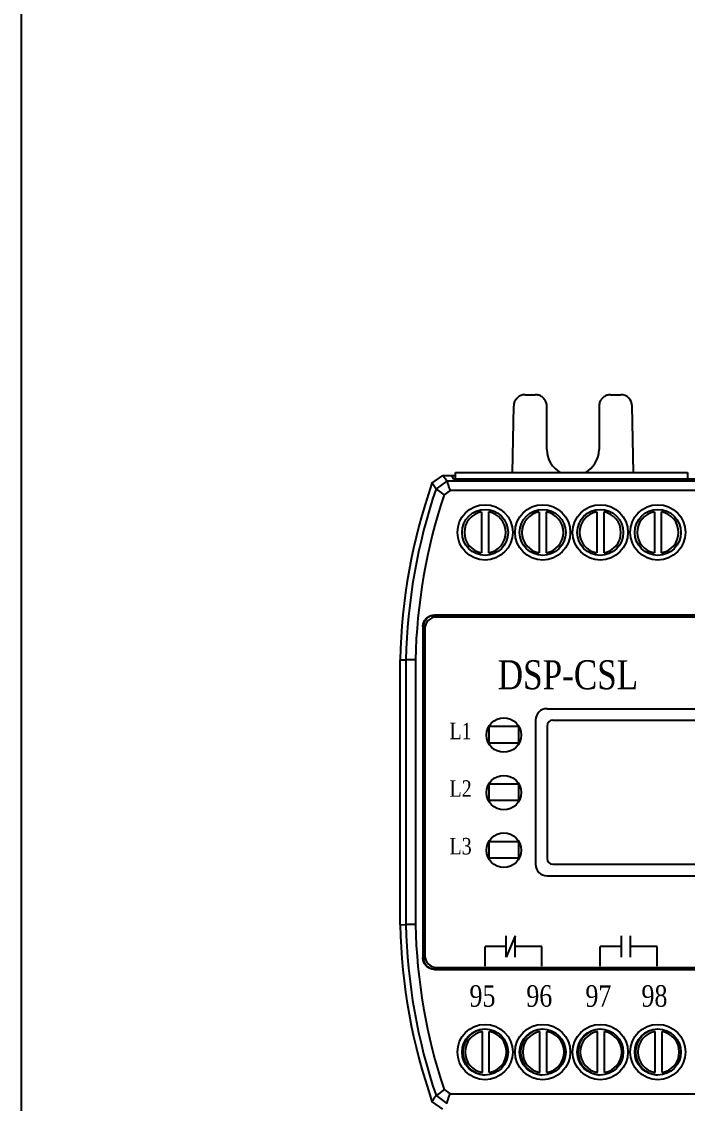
# Model space of a CAD drawing. Header units: millimetres. Extents: x 58 to 898, y 43 to 722.
# Drawn here: x 58 to 115.8, y 243.8 to 337.7 of the extents above; entities that cross this region are included whole.
import ezdxf
from ezdxf.enums import TextEntityAlignment as Align

# ---------------------------------------------------------------- set-up
doc = ezdxf.new("R2010")
doc.units = ezdxf.units.MM
for name, color, linetype in [('02___PRT_ALL_AXES', 7, 'Continuous'), ('03___PRT_ALL_CURVES', 7, 'Continuous'), ('40', 4, 'Continuous'), ('도면층1', 7, 'Continuous')]:
    doc.layers.add(name, color=color, linetype=linetype)
doc.styles.add('SS', font='batang.ttc', dxfattribs={"width": 0.8})

msp = doc.modelspace()

# ---------------------------------------------------------------- linework, layer by layer
at = {"color": 7, "linetype": 'Continuous'}
for p, q in [((101.681, 305.312), (102.558, 305.312)), ((109.093, 305.312), (109.971, 305.312)), ((100.58, 298.562), (100.681, 304.329)), ((103.558, 300.562), (103.558, 304.312)), ((108.093, 304.312), (108.093, 300.562)), ((111.071, 298.562), (110.971, 304.329)), ((95.636, 298.562), (115.761, 298.562)), ((95.636, 297.973), (95.636, 298.562)), ((115.761, 298.562), (115.761, 297.973)), ((93.587, 297.641), (94.531, 298.312)), ((94.885, 297.816), (93.939, 297.138)), ((94.531, 298.312), (95.636, 298.312)), ((166.767, 297.816), (94.885, 297.816)), ((95.277, 298.312), (95.446, 297.973)), ((166.205, 297.973), (95.446, 297.973)), ((95.151, 296.988), (94.638, 296.62)), ((166.501, 296.988), (95.151, 296.988)), ((97.898, 295.137), (97.898, 291.587)), ((98.498, 295.137), (98.498, 291.587)), ((102.898, 295.137), (102.898, 291.587)), ((103.498, 295.137), (103.498, 291.587)), ((107.898, 295.137), (107.898, 291.587)), ((108.498, 295.137), (108.498, 291.587)), ((112.898, 295.137), (112.898, 291.587)), ((113.498, 295.137), (113.498, 291.587)), ((167.85, 286.186), (93.801, 286.186)), ((93.801, 286.186), (93.826, 286.162)), ((167.826, 286.162), (93.826, 286.162)), ((167.676, 286.012), (93.976, 286.012)), ((92.801, 285.187), (92.801, 256.437)), ((92.801, 285.187), (92.826, 285.162)), ((92.826, 285.162), (92.826, 256.462)), ((92.976, 285.012), (92.976, 256.612)), ((90.826, 259.312), (90.826, 282.312)), ((90.826, 282.312), (91.322, 282.307)), ((91.322, 282.307), (91.322, 259.317)), ((92.15, 282.307), (91.322, 282.307)), ((92.15, 282.291), (92.15, 259.333)), ((90.826, 259.312), (91.322, 259.317)), ((92.15, 259.317), (91.322, 259.317)), ((100.029, 256.492), (100.029, 258.361)), ((100.809, 256.492), (100.809, 258.361)), ((110.029, 256.492), (110.029, 258.361)), ((110.809, 256.492), (110.809, 258.361)), ((98.198, 255.728), (98.198, 257.427)), ((103.133, 255.728), (103.133, 257.427)), ((108.198, 255.728), (108.198, 257.427)), ((113.133, 255.728), (113.133, 257.427)), ((92.801, 256.437), (92.826, 256.462)), ((93.801, 255.438), (93.826, 255.462)), ((93.801, 255.438), (167.85, 255.438)), ((93.826, 255.462), (167.826, 255.462)), ((93.976, 255.612), (167.676, 255.612)), ((97.963, 246.487), (97.963, 250.037)), ((98.563, 246.487), (98.563, 250.037)), ((102.963, 246.487), (102.963, 250.037)), ((103.563, 246.487), (103.563, 250.037)), ((107.963, 246.487), (107.963, 250.037)), ((108.563, 246.487), (108.563, 250.037)), ((112.963, 246.487), (112.963, 250.037)), ((113.563, 246.487), (113.563, 250.037)), ((93.939, 244.486), (94.885, 243.808)), ((94.638, 245.003), (95.151, 244.636)), ((95.151, 244.636), (166.501, 244.636)), ((94.531, 243.312), (93.587, 243.983))]:
    msp.add_line(p, q, dxfattribs=at)
for p, q in [((100.809, 258.361), (100.029, 256.492)), ((100.029, 257.427), (98.198, 257.427)), ((103.133, 257.427), (100.809, 257.427)), ((110.029, 257.427), (108.198, 257.427)), ((113.133, 257.427), (110.809, 257.427))]:
    msp.add_line(p, q)
msp.add_lwpolyline([(57.955, 623.708), (897.871, 623.708), (897.871, 42.67), (57.955, 42.67)], close=True)
for centre, radius in [((98.198, 293.362), 2.4), ((103.198, 293.362), 2.4), ((108.198, 293.362), 2.4), ((113.198, 293.362), 2.4), ((98.198, 293.362), 2), ((103.198, 293.362), 2), ((108.198, 293.362), 2), ((113.198, 293.362), 2), ((98.198, 248.262), 2.4), ((98.198, 248.262), 2), ((103.198, 248.262), 2.4), ((103.198, 248.262), 2), ((108.198, 248.262), 2.4), ((108.198, 248.262), 2), ((113.198, 248.262), 2.4), ((113.198, 248.262), 2)]:
    msp.add_circle(centre, radius, dxfattribs=at)
for centre, radius, start, end in [((101.681, 304.312), 1, 90, 179), ((109.971, 304.312), 1, 1, 90), ((105.826, 300.562), 2.267, 180, 242.3898), ((105.826, 300.562), 2.267, 297.6102, 0), ((140.814, 281.22), 50, 160.82791, 178.74912), ((140.814, 281.22), 49.504, 161.24388, 178.74287), ((140.814, 281.22), 48.677, 161.5561, 178.73961), ((98.198, 293.362), 1.8, 99.59407, 260.40593), ((98.198, 293.362), 1.8, 279.59407, 80.40593), ((103.198, 293.362), 1.8, 99.59407, 260.40593), ((103.198, 293.362), 1.8, 279.59407, 80.40593), ((108.198, 293.362), 1.8, 99.59407, 260.40593), ((108.198, 293.362), 1.8, 279.59407, 80.40593), ((113.198, 293.362), 1.8, 99.59407, 260.40593), ((113.198, 293.362), 1.8, 279.59407, 80.40593), ((93.976, 285.012), 1, 90, 180), ((140.814, 260.403), 50, 181.25088, 199.17209), ((140.814, 260.403), 49.504, 181.25713, 198.75612), ((140.814, 260.403), 48.677, 181.26039, 198.4439), ((93.976, 256.612), 1, 180, 270), ((98.263, 248.262), 1.8, 99.59407, 260.40593), ((98.263, 248.262), 1.8, 279.59407, 80.40593), ((103.263, 248.262), 1.8, 99.59407, 260.40593), ((103.263, 248.262), 1.8, 279.59407, 80.40593), ((108.263, 248.262), 1.8, 99.59407, 260.40593), ((108.263, 248.262), 1.8, 279.59407, 80.40593), ((113.263, 248.262), 1.8, 99.59407, 260.40593), ((113.263, 248.262), 1.8, 279.59407, 80.40593)]:
    msp.add_arc(centre, radius, start, end, dxfattribs=at)
for points, knots in [([(103.558, 304.312), (103.558, 304.416), (103.525, 304.626), (103.381, 304.909), (103.156, 305.134), (102.873, 305.279), (102.662, 305.312), (102.558, 305.312)], [0, 0, 0, 0, 0.312844, 0.625707, 0.9386, 1.251523, 1.564464, 1.564464, 1.564464, 1.564464]), ([(109.093, 305.312), (108.989, 305.312), (108.779, 305.279), (108.496, 305.134), (108.271, 304.909), (108.126, 304.626), (108.093, 304.416), (108.093, 304.312)], [0, 0, 0, 0, 0.312941, 0.625864, 0.938757, 1.25162, 1.564464, 1.564464, 1.564464, 1.564464]), ([(93.939, 297.138), (93.904, 297.187), (93.827, 297.297), (93.71, 297.464), (93.628, 297.583), (93.587, 297.641)], [0, 0, 0, 0, 0.1802478, 0.400648, 0.6134957, 0.6134957, 0.6134957, 0.6134957]), ([(94.885, 297.816), (94.85, 297.865), (94.773, 297.972), (94.655, 298.138), (94.572, 298.255), (94.531, 298.312)], [0, 0, 0, 0, 0.1789919, 0.3978668, 0.6092519, 0.6092519, 0.6092519, 0.6092519]), ([(94.885, 297.816), (94.915, 297.727), (94.96, 297.541), (95.059, 297.268), (95.12, 297.082), (95.151, 296.988)], [0, 0, 0, 0, 0.2828701, 0.5732651, 0.8697537, 0.8697537, 0.8697537, 0.8697537]), ([(93.938, 297.138), (94.013, 297.081), (94.175, 296.978), (94.401, 296.797), (94.559, 296.68), (94.638, 296.621)], [0, 0, 0, 0, 0.2824675, 0.5729897, 0.8701168, 0.8701168, 0.8701168, 0.8701168]), ([(92.801, 285.187), (92.801, 285.291), (92.834, 285.501), (92.979, 285.784), (93.204, 286.009), (93.487, 286.153), (93.697, 286.186), (93.801, 286.186)], [0, 0, 0, 0, 0.31286, 0.625669, 0.938459, 1.251268, 1.564128, 1.564128, 1.564128, 1.564128]), ([(93.826, 286.162), (93.721, 286.162), (93.511, 286.129), (93.228, 285.984), (93.003, 285.76), (92.859, 285.476), (92.826, 285.266), (92.826, 285.162)], [0, 0, 0, 0, 0.31286, 0.625669, 0.938459, 1.251268, 1.564128, 1.564128, 1.564128, 1.564128]), ([(93.801, 255.438), (93.697, 255.438), (93.487, 255.471), (93.204, 255.615), (92.979, 255.84), (92.834, 256.123), (92.801, 256.333), (92.801, 256.437)], [0, 0, 0, 0, 0.31286, 0.625669, 0.938459, 1.251268, 1.564128, 1.564128, 1.564128, 1.564128]), ([(92.826, 256.462), (92.826, 256.358), (92.859, 256.147), (93.003, 255.864), (93.228, 255.639), (93.511, 255.495), (93.721, 255.462), (93.826, 255.462)], [0, 0, 0, 0, 0.31286, 0.625669, 0.938459, 1.251268, 1.564128, 1.564128, 1.564128, 1.564128]), ([(93.939, 244.486), (93.904, 244.437), (93.828, 244.328), (93.71, 244.16), (93.628, 244.042), (93.587, 243.983)], [0, 0, 0, 0, 0.1794589, 0.3998599, 0.6134957, 0.6134957, 0.6134957, 0.6134957]), ([(93.938, 244.486), (94.013, 244.543), (94.175, 244.646), (94.401, 244.827), (94.559, 244.943), (94.638, 245.003)], [0, 0, 0, 0, 0.282463, 0.5729852, 0.8701168, 0.8701168, 0.8701168, 0.8701168]), ([(94.885, 243.808), (94.915, 243.897), (94.96, 244.083), (95.059, 244.356), (95.12, 244.542), (95.151, 244.636)], [0, 0, 0, 0, 0.2828747, 0.5732697, 0.8697537, 0.8697537, 0.8697537, 0.8697537])]:
    msp.add_open_spline(points, degree=3, knots=knots, dxfattribs=at)
at = {"layer": '02___PRT_ALL_AXES', "color": 7, "linetype": 'Continuous'}
for centre in [(98.263, 248.262), (103.263, 248.262), (108.263, 248.262), (113.263, 248.262)]:
    msp.add_arc(centre, 2, 93.69703, 266.30815, dxfattribs=at)
at = {"layer": '03___PRT_ALL_CURVES', "color": 8}
for p, q in [((103.576, 278.062), (140.076, 278.062)), ((102.576, 277.062), (102.576, 264.562)), ((104.076, 277.062), (139.576, 277.062)), ((103.576, 276.562), (103.576, 265.062)), ((104.076, 264.562), (139.576, 264.562)), ((103.576, 263.562), (140.076, 263.562))]:
    msp.add_line(p, q, dxfattribs=at)
at = {"layer": '03___PRT_ALL_CURVES', "color": 4, "linetype": 'Continuous'}
for p, q in [((98.526, 276.512), (98.526, 275.112)), ((101.126, 276.512), (98.526, 276.512)), ((101.126, 275.112), (101.126, 276.512)), ((98.526, 275.112), (101.126, 275.112)), ((98.526, 271.512), (98.526, 270.112)), ((101.126, 271.512), (98.526, 271.512)), ((101.126, 270.112), (101.126, 271.512)), ((98.526, 270.112), (101.126, 270.112)), ((101.126, 266.512), (98.526, 266.512)), ((98.526, 266.512), (98.526, 265.112)), ((101.126, 265.112), (101.126, 266.512)), ((98.526, 265.112), (101.126, 265.112))]:
    msp.add_line(p, q, dxfattribs=at)
at = {"layer": '03___PRT_ALL_CURVES', "color": 8}
for centre, radius, start, end in [((103.576, 277.062), 1, 90, 180), ((104.076, 276.562), 0.5, 90, 180), ((104.076, 265.062), 0.5, 180, 270), ((103.576, 264.562), 1, 180, 270)]:
    msp.add_arc(centre, radius, start, end, dxfattribs=at)
at = {"layer": '도면층1'}
for centre in [(99.825, 275.775), (99.825, 270.775), (99.825, 265.775)]:
    msp.add_circle(centre, 1.5, dxfattribs=at)

# ---------------------------------------------------------------- texts
at = {"color": 7, "linetype": 'Continuous', "style": 'SS', "width": 0.8}
msp.add_text('DSP-CSL', height=2.52, dxfattribs=at).set_placement((99.3, 279.746))
at = {"layer": '40', "color": 0, "style": 'SS', "width": 0.8}
for s, height, p in [('L1', 1.4352, (96.071, 275.412)), ('L2', 1.4352, (96.071, 270.412)), ('L3', 1.4352, (96.071, 265.412)), ('95', 1.8658, (97.97, 252.198)), ('96', 1.8658, (102.905, 252.198)), ('97', 1.8658, (108.035, 252.198)), ('98', 1.8658, (112.905, 252.198))]:
    msp.add_text(s, height=height, dxfattribs=at).set_placement(p, align=Align.CENTER)

doc.saveas('drawing.dxf')
